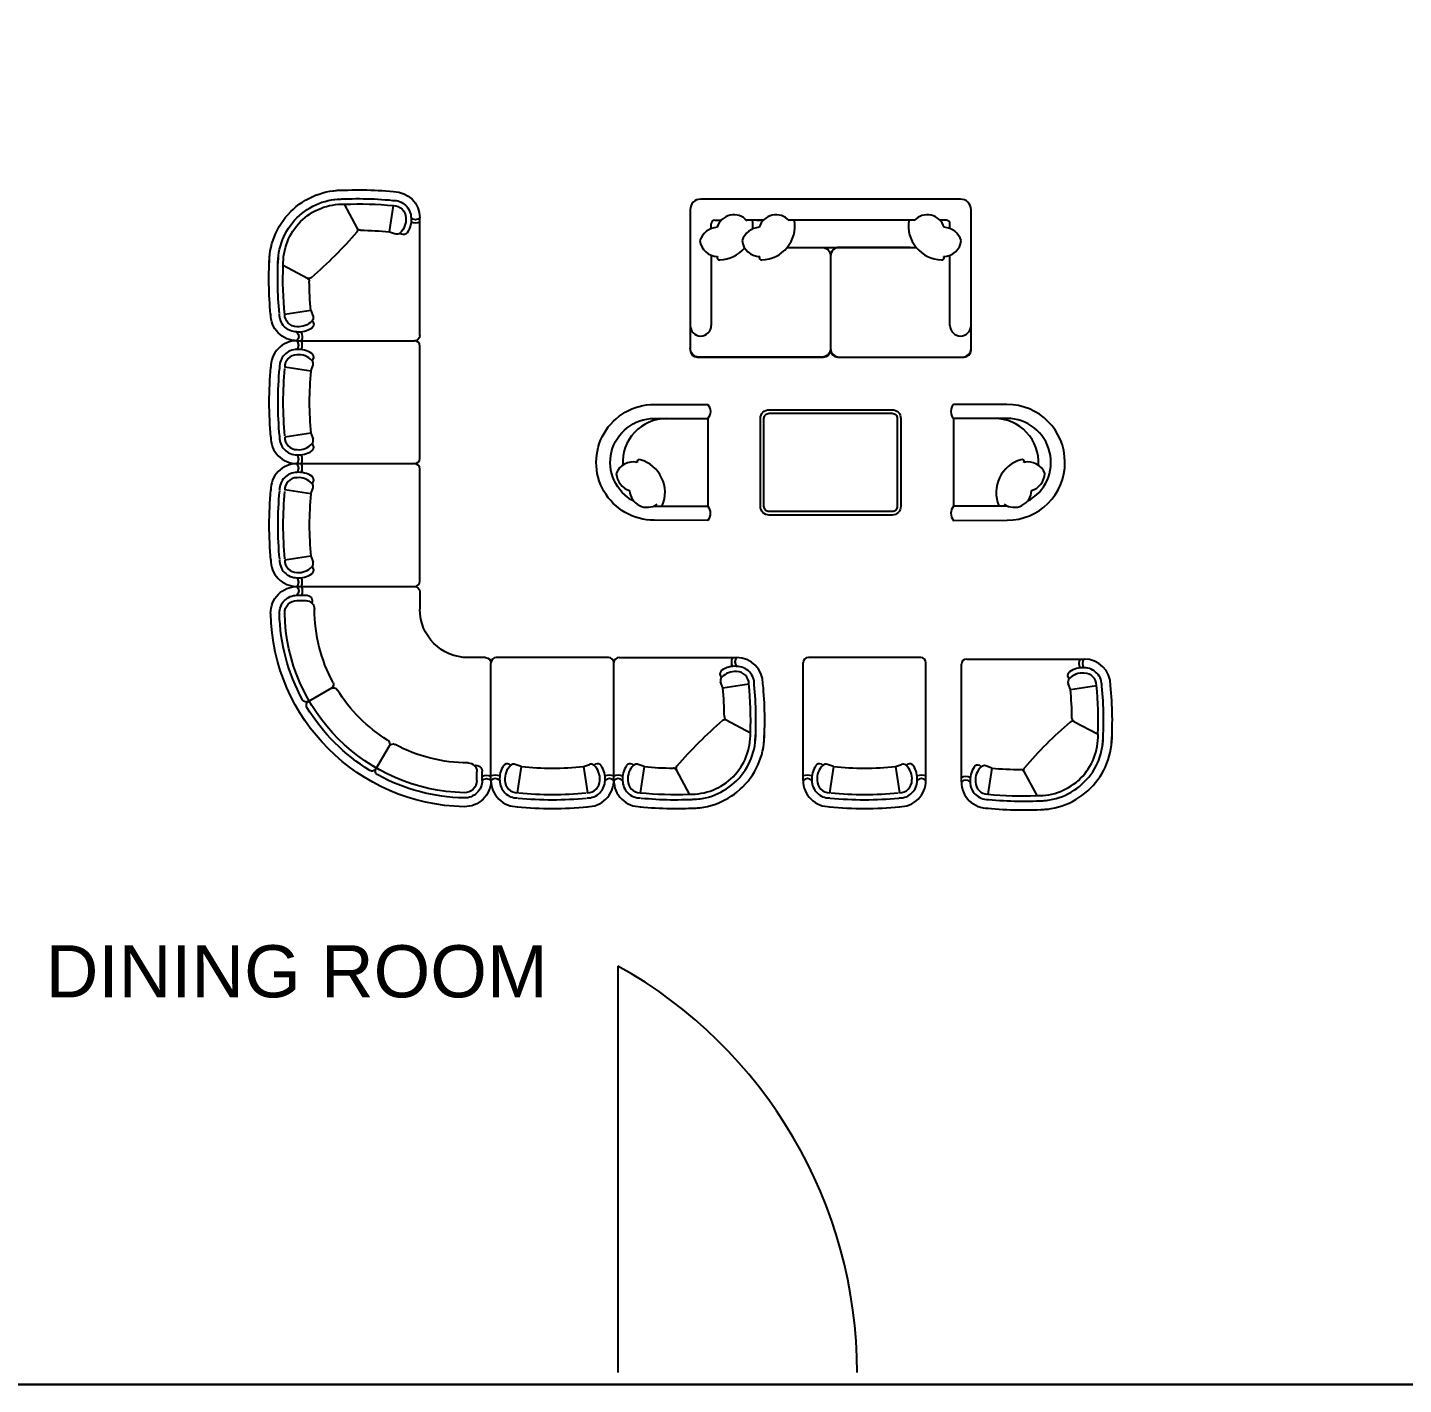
# Model space of a CAD drawing. Header units: millimetres. Extents: x -6165 to 15297, y -629 to 15029.
# Drawn here: x 4610 to 9934, y 805 to 6055 of the extents above; entities that cross this region are included whole.
import ezdxf

# ---------------------------------------------------------------- set-up
doc = ezdxf.new("R2010")
doc.units = ezdxf.units.MM
doc.styles.get("Standard").update_dxf_attribs({"font": 'arial.ttf'})

# ---------------------------------------------------------------- blocks, each defined once
blk = doc.blocks.new('A$C707258B2')
at = {"color": 0, "linetype": 'Continuous'}
for p, q in [((0.4042, 0.342), (1.0739, 0.342)), ((0.4042, 0.292), (0.4544, 0.292)), ((0.4042, 0.262), (0.4539, 0.262)), ((1.1039, 0.312), (1.1039, 0.212)), ((1.4789, -0.063), (1.3789, -0.063)), ((1.5089, -0.7628), (1.5089, -0.093)), ((0.5998, -0.2378), (0.4699, -0.3128)), ((0.9291, -0.5671), (0.8541, -0.697)), ((1.4289, -0.7628), (1.4289, -0.713)), ((1.4589, -0.7628), (1.4589, -0.7125))]:
    blk.add_line(p, q, dxfattribs=at)
for centre, radius, start, end in [((0.4042, 0.192), 0.15, 90, 181.17538), ((0.3779, 0.317), 0.0362, 316.39718, 43.60282), ((0.3679, 0.317), 0.0662, 337.82984, 22.17016), ((1.0739, 0.312), 0.03, 360, 90), ((0.4042, 0.192), 0.1, 90, 181.17538), ((0.4042, 0.192), 0.07, 90, 181.17538), ((0.4539, 0.212), 0.05, 360, 90), ((0.4548, 0.2564), 0.0357, 345.42616, 90.55549), ((1.3789, 0.212), 1.125, 181.17538, 268.82462), ((1.3789, 0.212), 1.075, 181.17538, 208.63569), ((1.3789, 0.212), 1.045, 181.17538, 268.82462), ((1.3789, 0.212), 0.875, 180, 208.40825), ((1.3789, 0.212), 0.275, 180, 270), ((1.4789, -0.093), 0.03, 360, 90), ((0.5873, -0.2162), 0.025, 300, 28.40825), ((0.6123, -0.2595), 0.025, 31.59175, 120), ((0.4574, -0.2912), 0.025, 208.63569, 300), ((0.4824, -0.3345), 0.025, 120, 211.36431), ((1.3789, 0.212), 0.875, 211.59175, 238.40825), ((1.3789, 0.212), 1.075, 211.36431, 238.63569), ((0.9075, -0.5546), 0.025, 330, 58.40825), ((0.9508, -0.5796), 0.025, 61.59175, 150), ((1.3789, 0.212), 0.875, 241.59175, 270), ((0.8324, -0.6845), 0.025, 238.63569, 330), ((0.8757, -0.7095), 0.025, 150, 241.36431), ((1.3789, -0.713), 0.05, 360, 90), ((1.4255, -0.7093), 0.0336, 354.63008, 109.38826), ((1.3789, 0.212), 1.075, 241.36431, 268.82462), ((1.3589, -0.7628), 0.15, 268.82462, 360), ((1.3589, -0.7628), 0.1, 268.82462, 360), ((1.3589, -0.7628), 0.07, 268.82462, 360), ((1.4839, -0.7988), 0.0662, 67.82984, 112.17016), ((1.4839, -0.789), 0.0362, 46.39718, 133.60282)]:
    blk.add_arc(centre, radius, start, end, dxfattribs=at)
blk = doc.blocks.new('A$C1352')
at = {"color": 0}
for points in [[(0.0027, 0.053), (0.0027, 0.553, -0.414214), (0.0527, 0.603), (0.7527, 0.603, -0.414214), (0.8027, 0.553), (0.8027, 0.053, -0.414214), (0.7527, 0.003), (0.0527, 0.003, -0.414214)], [(0.0227, 0.053), (0.0227, 0.553, -0.414214), (0.0527, 0.583), (0.7527, 0.583, -0.414214), (0.7827, 0.553), (0.7827, 0.053, -0.414214), (0.7527, 0.023), (0.0527, 0.023, -0.414214)]]:
    blk.add_lwpolyline(points, format="xyb", close=True, dxfattribs=at)
blk = doc.blocks.new('part 01')
at = {"color": 0, "linetype": 'Continuous'}
for p, q in [((-669.8, 700), (0, 700)), ((30, 30), (30, 670)), ((-590.9, 527.1), (-739.8, 550)), ((-590.9, 527.1), (-578.5, 561.2)), ((-590.9, 172.9), (-739.8, 150)), ((-590.9, 172.9), (-578.5, 138.8)), ((-669.8, 0), (0, 0))]:
    blk.add_line(p, q, dxfattribs=at)
for centre, radius, start, end in [((-669.8, 550), 150, 90, 181.17538), ((-669.8, 550), 100, 90, 181.17538), ((-659.7, 517.8), 132.7, 56.08973, 95.61316), ((-696, 675), 36.2, 316.39718, 43.60282), ((-705.9, 675), 66.2, 337.82984, 22.17016), ((-599.7, 607.2), 25, 332.96082, 56.08973), ((0, 670), 30, 0, 90), ((1178.1, 350), 2007.9, 174.28354, 185.71646), ((-669.8, 550), 70, 90, 181.17538), ((-659.7, 517.8), 102.7, 42.00663, 95.61316), ((-624.8, 620), 53.2, 321.00172, 332.96082), ((-602, 569.8), 25, 340, 42.00663), ((1178.1, 350), 1957.9, 174.28354, 185.71646), ((1178.1, 350), 1927.9, 174.28354, 185.71646), ((1178.1, 350), 1777.9, 174.28354, 185.71646), ((-669.8, 150), 150, 178.82462, 270), ((-669.8, 150), 100, 178.82462, 270), ((-669.8, 150), 70, 178.82462, 270), ((-659.7, 182.2), 102.7, 264.38684, 317.99337), ((-599.7, 92.8), 25, 303.91027, 27.03918), ((-602, 130.2), 25, 317.99337, 20), ((-624.8, 80), 53.2, 27.03918, 38.99828), ((-659.7, 182.2), 132.7, 264.38684, 303.91027), ((-696, 25), 36.2, 316.39718, 43.60282), ((-705.9, 25), 66.2, 337.82984, 22.17016), ((0, 30), 30, 270, 0)]:
    blk.add_arc(centre, radius, start, end, dxfattribs=at)
blk = doc.blocks.new('part02')
at = {"color": 0, "linetype": 'Continuous'}
for p, q in [((0, -669.8), (0, 0)), ((30, 30), (699.8, 30)), ((620.9, -142.9), (608.5, -108.8)), ((620.9, -142.9), (769.8, -120)), ((640.4, -325.6), (778.2, -398.9)), ((172.9, -590.9), (138.8, -578.5)), ((172.9, -590.9), (150, -739.8)), ((355.6, -610.4), (428.9, -748.2))]:
    blk.add_line(p, q, dxfattribs=at)
for centre, radius, start, end in [((30, 0), 30, 90, 180), ((726, 5), 56.2, 153.6122, 206.66656), ((726, 5), 36.2, 136.39718, 223.60282), ((699.8, -120), 150, 0, 90), ((629.7, -62.8), 25, 123.91027, 207.03918), ((654.8, -50), 53.2, 207.03918, 218.99828), ((689.7, -152.2), 102.7, 84.38684, 137.99337), ((689.3, -151.3), 131.7, 85.43775, 123.98866), ((699.5, -120.6), 100.6, 357.50055, 89.85796), ((699.8, -120), 70, 0, 90), ((632, -100.2), 25, 137.99337, 200), ((-1148.1, -320), 1777.9, 0.38365, 5.71646), ((-1228.2, -319.5), 2007.9, 357.73494, 5.70316), ((-1148.1, -320), 1957.9, 355.86566, 5.71646), ((-1148.1, -320), 2007.9, 355.81801, 5.71646), ((649.7, -308), 20, 180.38365, 242), ((2219.8, -2189.8), 2454.4, 130.6961, 139.3039), ((632.4, -344.1), 20, 62, 130.6961), ((439.4, -409.4), 418.9, 268.21809, 1.78191), ((439.4, -409.4), 368.9, 268.21809, 1.78191), ((439.4, -409.4), 338.9, 268.21809, 1.78191), ((182.2, -659.7), 132.7, 146.08973, 185.61316), ((92.8, -599.7), 25, 62.96082, 146.08973), ((182.2, -659.7), 102.7, 132.00663, 185.61316), ((80, -624.8), 53.2, 51.00172, 62.96082), ((130.2, -602), 25, 70, 132.00663), ((350, 1178.1), 1777.9, 264.28354, 269.61635), ((338, -619.7), 20, 28, 89.61635), ((374.1, -602.4), 20, 139.3039, 208), ((25, -696), 56.2, 63.33344, 116.3878), ((25, -696), 36.2, 46.39718, 133.60282), ((150, -669.8), 150, 180, 271.17538), ((150, -669.8), 100, 180, 271.17538), ((150, -669.8), 70, 180, 270), ((349.5, 1258.2), 2007.9, 264.29684, 272.26506), ((350, 1178.1), 1957.9, 264.28354, 274.13434), ((350, 1178.1), 2007.9, 264.28354, 274.18199)]:
    blk.add_arc(centre, radius, start, end, dxfattribs=at)

msp = doc.modelspace()

# ---------------------------------------------------------------- linework, layer by layer
for p, q in [((7255.155, 5277.323), (7255.155, 5296.236)), ((7268.739, 5309.82), (7293.729, 5309.82)), ((7456.794, 5309.82), (7391.791, 5309.82)), ((7431.804, 5309.82), (7456.794, 5309.82)), ((8042.21, 5309.82), (7554.856, 5309.82)), ((8165.262, 5309.82), (8140.272, 5309.82)), ((8178.845, 5277.323), (8178.845, 5296.236)), ((7255.155, 5174.223), (7255.155, 4902.31)), ((8178.845, 4902.31), (8178.845, 5174.223)), ((7034.205, 4202.945), (7241.412, 4202.75)), ((8399.796, 4202.945), (8192.589, 4202.75))]:
    msp.add_line(p, q)
at = {"color": 168}
msp.add_line((6894.365, 2423.862), (6894.365, 850.313), dxfattribs=at)
at = {"color": 250, "lineweight": 30}
msp.add_lwpolyline([(13300, 10800), (1015.988, 10800), (1015.988, 804.509), (13300, 804.509)], close=True, dxfattribs=at)
at = {"ltscale": 0.03}
msp.add_lwpolyline([(7717.334, 4807.224, 0.41421356), (7744.502, 4780.056), (8233.18, 4780.056, 0.41421356), (8260.347, 4807.224), (8260.347, 5350.571, 0.41421356), (8219.596, 5391.322), (7214.404, 5391.322, 0.41421356), (7173.653, 5350.571), (7173.653, 4807.224, 0.41421356), (7200.821, 4780.056), (7689.499, 4780.056, 0.41421356), (7716.666, 4807.224)], format="xyb", dxfattribs=at)
for points in [[(7549.405, 5204.546), (7683.041, 5204.546, -0.41421356), (7717, 5170.587), (7717, 4814.016, -0.41421356), (7683.041, 4780.056), (7207.613, 4780.056, -0.41421356), (7173.653, 4814.016)], [(8024.532, 5204.546), (7750.96, 5204.546, 0.41421356), (7717, 5170.587), (7717, 4814.016, 0.41421356), (7750.96, 4780.056), (8226.388, 4780.056, 0.41421356), (8260.347, 4814.016)], [(6955.925, 4222.149, -0.78508665), (7034.524, 4542.537), (7241.731, 4542.342)], [(8478.076, 4222.149, 0.78508665), (8399.476, 4542.537), (8192.269, 4542.342)]]:
    msp.add_lwpolyline(points, format="xyb")
msp.add_lwpolyline([(7549.405, 5204.546), (8047.661, 5204.546)])
for points in [[(7241.412, 4202.75, -0.36922868), (7241.361, 4148.416), (7034.154, 4148.61, -1), (7034.575, 4596.872), (7241.782, 4596.677, -0.36922868), (7241.731, 4542.342)], [(8192.589, 4202.75, 0.36922868), (8192.64, 4148.416), (8399.847, 4148.61, 1), (8399.425, 4596.872), (8192.218, 4596.677, 0.36922868), (8192.269, 4542.342)]]:
    msp.add_lwpolyline(points, format="xyb", close=True, dxfattribs=at)
for centre, radius, start, end in [((7342.76, 5262.628), 68.052, 41.757236, 162.905096), ((7505.825, 5262.628), 68.052, 41.757236, 162.905096), ((8091.241, 5262.628), 68.052, 17.094904, 138.242764), ((7283.783, 5206.272), 76.601, 94.543938, 160.89739), ((7268.739, 5296.236), 13.584, 90, 180), ((7268.739, 5296.236), 13.584, 90, 180), ((7446.848, 5206.272), 76.601, 94.543938, 160.89739), ((7284.712, 5287.975), 131.486, 354.880983, 8.88305), ((7447.777, 5287.975), 131.486, 271.611631, 8.88305), ((8149.289, 5287.975), 131.486, 171.11695, 268.388369), ((8150.218, 5206.272), 76.601, 19.10261, 85.456062), ((8165.262, 5296.236), 13.584, 0, 90), ((7280.758, 5239.155), 69.797, 186.427858, 269.256998), ((7443.824, 5239.155), 69.797, 186.427858, 269.256998), ((8153.242, 5239.155), 69.797, 270.743002, 353.572142), ((7286.27, 5164.379), 8.125, 142.154994, 285.27353), ((7284.712, 5287.975), 131.486, 271.611631, 319.375991), ((7449.335, 5164.379), 8.125, 142.154994, 285.27353), ((8147.731, 5164.379), 8.125, 254.72647, 37.845006), ((7214.404, 4902.31), 40.751, 180, 270), ((7214.404, 4902.31), 40.751, 270, 0), ((8219.596, 4902.31), 40.751, 180, 270), ((8219.596, 4902.31), 40.751, 270, 0), ((7082.347, 4372.696), 169.796, 89.946149, 183.658022), ((8351.654, 4372.696), 169.796, 356.341978, 90.053851), ((6952.884, 4304.655), 69.797, 76.640319, 159.469459), ((6976.449, 4375.835), 8.125, 60.623787, 203.742323), ((6944.822, 4256.343), 131.486, 337.014268, 74.285686), ((8489.178, 4256.343), 131.486, 105.714314, 202.985732), ((8457.552, 4375.835), 8.125, 336.257677, 119.376213), ((8481.117, 4304.655), 69.797, 20.530541, 103.359681), ((6963.829, 4335.809), 76.601, 184.999927, 251.353379), ((8470.172, 4335.809), 76.601, 288.646621, 355.000073), ((7007.297, 4266.782), 68.052, 182.992221, 304.140081), ((8426.704, 4266.782), 68.052, 235.859919, 357.007779), ((7034.365, 4372.741), 169.796, 268.853631, 269.946149), ((8399.636, 4372.741), 169.796, 270.053851, 271.146369)]:
    msp.add_arc(centre, radius, start, end)
at = {"color": 168}
msp.add_arc((6019.069, 850.313), 1800.611, 0, 60.914763, dxfattribs=at)

# ---------------------------------------------------------------- block references
at = {"ltscale": 0.03}
for name, p, xscale, yscale, zscale, rotation in [('part02', (6107.32, 4843.263), -0.6791838083433245, 0.6791838083433245, 0.6791838083433245, 269.9999999999968), ('A$C707258B2', (6170.47, 2867.555), -679.1838083433245, 679.1838083433245, 679.1838083433245, 269.9999999999968), ('part 01', (6878.194, 3596.961), 0.6791838083433245, 0.6791838083433245, 0.6791838083433245, 90), ('part 01', (8086.012, 3596.961), 0.6791838083433245, 0.6791838083433245, 0.6791838083433245, 90)]:
    msp.add_blockref(name, p, dxfattribs=dict(at, xscale=xscale, yscale=yscale, zscale=zscale, rotation=rotation))
for name, p, xscale, yscale, zscale in [('part 01', (6107.32, 4367.835), 0.6791838083433245, 0.6791838083433245, 0.6791838083433245), ('A$C1352', (7443.502, 4166.757), 679.1838083433245, 679.1838083433245, 679.1838083433245), ('part 01', (6107.32, 3892.406), 0.6791838083433245, 0.6791838083433245, 0.6791838083433245), ('part02', (6878.194, 3596.961), 0.6791838083433245, 0.6791838083433245, 0.6791838083433245), ('part02', (8223.072, 3591.267), 0.6791838083433245, 0.6791838083433245, 0.6791838083433245)]:
    msp.add_blockref(name, p, dxfattribs=dict(at, xscale=xscale, yscale=yscale, zscale=zscale))

# ---------------------------------------------------------------- texts
at = {"color": 2}
msp.add_text('DINING ROOM', height=201.79903, dxfattribs=at).set_placement((4680.432, 2302.447))

doc.saveas('drawing.dxf')
